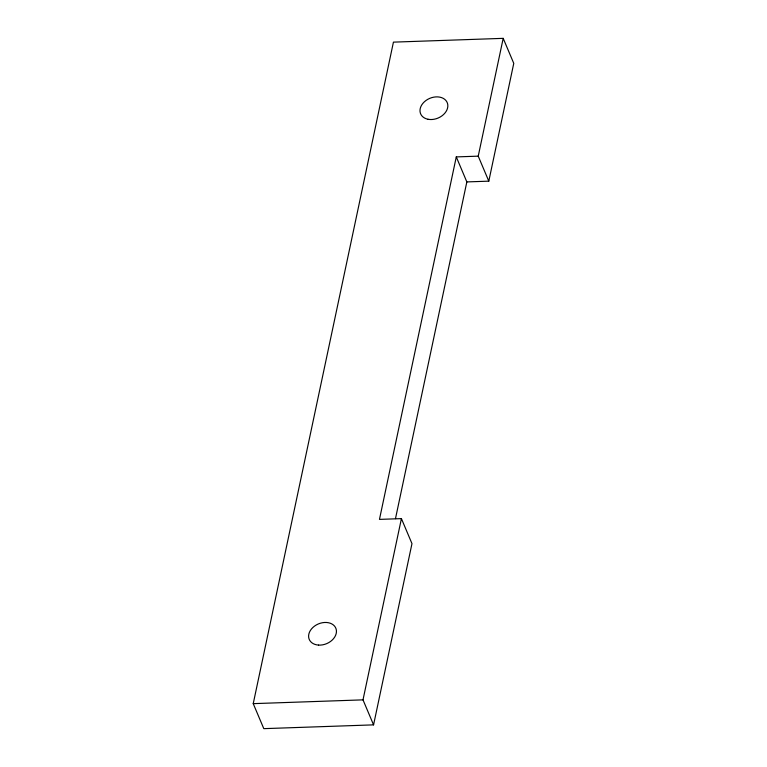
<?xml version="1.0" encoding="UTF-8"?>
<svg xmlns="http://www.w3.org/2000/svg" width="767" height="767" viewBox="0 0 767 767"><rect width="100%" height="100%" fill="white"/><g stroke="black" fill="none" stroke-linecap="round" stroke-linejoin="round"><path stroke-width="1.15" d="M456.279 156.909L379.464 519.384L401.419 518.626L411.975 543.63L373.567 724.863L263.8 728.65L253.235 703.646L393.433 42.137L503.2 38.35L513.765 63.354L488.8 181.156L466.844 181.913L456.279 156.909L478.234 156.152L488.8 181.156M395.475 518.665L466.844 181.913M373.567 724.863L363.002 699.859L401.419 518.626M478.234 156.152L503.2 38.35M253.235 703.646L363.002 699.859M428.044 119.269A14.429 10.69 -22.9 0 0 447.794 104.82A14.429 10.69 -22.9 0 0 425.906 100.535A14.429 10.69 -22.9 0 0 428.044 119.269M318.602 645.095A14.429 10.69 -22.9 0 0 336.061 628.825A14.429 10.69 -22.9 0 0 312.907 627.444A14.429 10.69 -22.9 0 0 318.602 645.095"/></g></svg>
